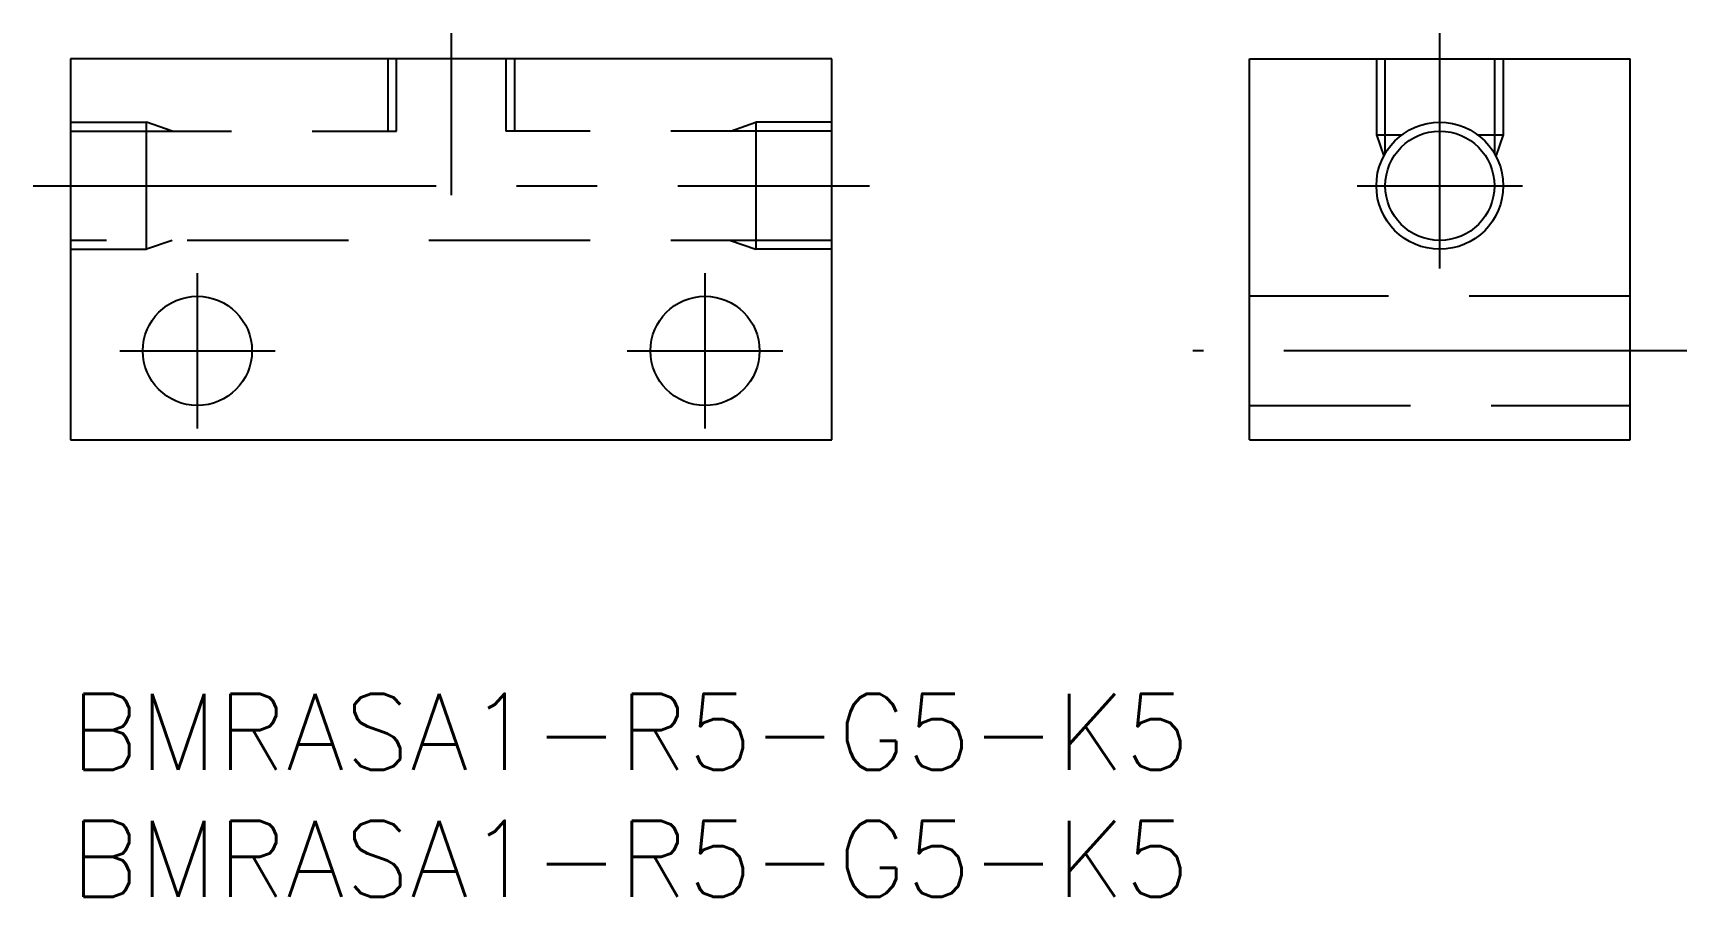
# Model space of a CAD drawing. Extents: x -1.5 to 63.7, y -8 to 26.
import ezdxf

# ---------------------------------------------------------------- set-up
doc = ezdxf.new("R2010")
doc.units = 0
doc.header["$LTSCALE"] = 0.5
doc.linetypes.add('CENTER', pattern=[50.8, 31.75, -6.35, 6.35, -6.35])
doc.linetypes.add('DASHED', pattern=[19.05, 12.7, -6.35])
for name, color, linetype in [('MSM_CENTER', 1, 'CENTER'), ('MSM_CONTINUOUS', 7, 'CONTINUOUS'), ('MSM_DASHED', 4, 'DASHED'), ('MSM_NARROW', 5, 'CONTINUOUS'), ('MSM_PART_NUMBER', 7, 'CONTINUOUS')]:
    doc.layers.add(name, color=color, linetype=linetype)
doc.styles.get("Standard").update_dxf_attribs({"font": 'txt.shx', "height": 2, "bigfont": 'bigfont.shx'})

# ---------------------------------------------------------------- blocks, each defined once
blk = doc.blocks.new('*U6')
at = {"layer": 'MSM_PART_NUMBER'}
blk.add_text('BMRASA1-R5-G5-K5', height=3, dxfattribs=at).set_placement((0, -3))
blk = doc.blocks.new('*U7')
at = {"layer": 'MSM_PART_NUMBER'}
blk.add_text('BMRASA1-R5-G5-K5', height=3, dxfattribs=at).set_placement((0, -8))

msp = doc.modelspace()

# ---------------------------------------------------------------- linework, layer by layer
at = {"layer": 'MSM_CENTER'}
for p, q in [((15, 26.012), (15, 19.631)), ((53.951, 16.738), (53.951, 26.012)), ((-1.474, 20), (31.474, 20)), ((50.689, 20), (57.212, 20)), ((5, 10.439), (5, 16.561)), ((25, 10.439), (25, 16.561)), ((1.939, 13.5), (8.061, 13.5)), ((21.939, 13.5), (28.061, 13.5)), ((63.686, 13.5), (44.215, 13.5))]:
    msp.add_line(p, q, dxfattribs=at)
at = {"layer": 'MSM_CONTINUOUS'}
for p, q in [((0, 25), (0, 10)), ((30, 25), (0, 25)), ((30, 10), (30, 25)), ((46.451, 10), (46.451, 25)), ((46.451, 25), (61.451, 25)), ((61.451, 10), (61.451, 25)), ((0, 10), (30, 10)), ((46.451, 10), (61.451, 10))]:
    msp.add_line(p, q, dxfattribs=at)
for centre in [(53.951, 20), (5, 13.5), (25, 13.5)]:
    msp.add_circle(centre, 2.15, dxfattribs=at)
at = {"layer": 'MSM_DASHED'}
for p, q in [((12.5, 25), (12.5, 22.15)), ((12.85, 22.15), (12.85, 25)), ((17.15, 25), (17.15, 22.15)), ((17.5, 25), (17.5, 22.15)), ((51.451, 25), (51.451, 22)), ((51.801, 21.276), (51.801, 25)), ((56.101, 25), (56.101, 21.276)), ((56.451, 25), (56.451, 22)), ((0, 22.5), (3, 22.5)), ((3, 17.5), (3, 22.5)), ((4, 22.15), (3, 22.5)), ((26, 22.15), (27, 22.5)), ((30, 22.5), (27, 22.5)), ((27, 22.5), (27, 17.5)), ((0, 22.15), (12.85, 22.15)), ((30, 22.15), (17.15, 22.15)), ((51.451, 22), (51.741, 21.17)), ((51.451, 22), (52.451, 22)), ((55.451, 22), (56.451, 22)), ((56.451, 22), (56.16, 21.17)), ((30, 17.85), (0, 17.85)), ((4, 17.85), (3, 17.5)), ((26, 17.85), (27, 17.5)), ((0, 17.5), (3, 17.5)), ((30, 17.5), (27, 17.5)), ((61.451, 15.65), (46.451, 15.65)), ((46.451, 11.35), (61.451, 11.35))]:
    msp.add_line(p, q, dxfattribs=at)
at = {"layer": 'MSM_NARROW'}
msp.add_circle((53.951, 20), 2.5, dxfattribs=at)

# ---------------------------------------------------------------- block references
at = {"layer": 'MSM_CONTINUOUS'}
for name in ['*U6', '*U7']:
    msp.add_blockref(name, (0, 0), dxfattribs=at)

doc.saveas('drawing.dxf')
